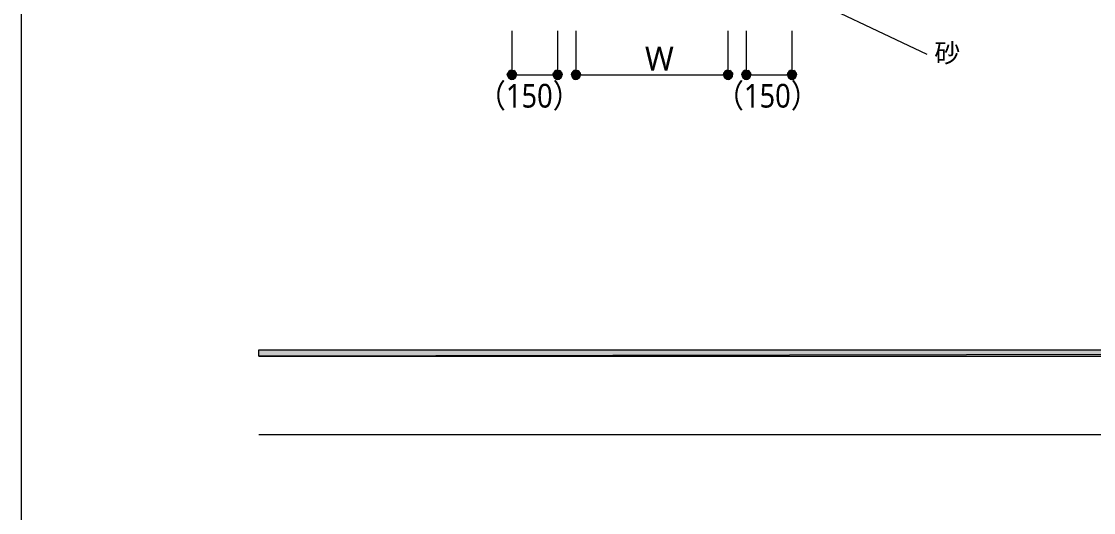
# Model space of a CAD drawing. Header units: millimetres. Extents: x 0 to 420, y 0 to 297.
# Drawn here: x 0.2 to 117.6, y 148.5 to 202.3 of the extents above; entities that cross this region are included whole.
import ezdxf
from ezdxf.enums import TextEntityAlignment as Align

# ---------------------------------------------------------------- set-up
doc = ezdxf.new("R2010")
doc.units = ezdxf.units.MM
doc.styles.add('kst32b', font='NotoSansJP-Variable.ttf')

msp = doc.modelspace()

# ---------------------------------------------------------------- hatches: boundary and pattern name
h = msp.add_hatch(color=7)
h.paths.add_polyline_path([(53.53, 196.81), (53.42, 196.64), (53.89, 196.45), (53.53, 196.81)])
h.paths.add_polyline_path([(53.42, 196.64), (53.89, 196.45), (53.38, 196.45), (53.42, 196.64)])
h.paths.add_polyline_path([(53.89, 196.45), (53.38, 196.45), (53.42, 196.26), (53.89, 196.45)])
h = msp.add_hatch(color=7)
h.paths.add_polyline_path([(53.42, 196.26), (53.53, 196.09), (53.89, 196.45), (53.42, 196.26)])
h.paths.add_polyline_path([(53.53, 196.09), (53.89, 196.45), (53.7, 195.98), (53.53, 196.09)])
h.paths.add_polyline_path([(53.89, 196.45), (53.7, 195.98), (53.89, 195.94), (53.89, 196.45)])
for points in [[(53.7, 196.91), (53.53, 196.81), (53.89, 196.45), (53.7, 196.91)], [(58.7, 196.91), (58.53, 196.81), (58.89, 196.45), (58.7, 196.91)], [(60.68, 196.91), (60.54, 196.81), (60.88, 196.45), (60.68, 196.91)], [(77.36, 196.91), (77.19, 196.81), (77.55, 196.45), (77.36, 196.91)], [(79.35, 196.91), (79.21, 196.81), (79.54, 196.45), (79.35, 196.91)], [(84.35, 196.91), (84.2, 196.81), (84.54, 196.45), (84.35, 196.91)]]:
    msp.add_hatch(color=7).paths.add_polyline_path(points)
h = msp.add_hatch(color=7)
h.paths.add_polyline_path([(54.23, 196.81), (54.08, 196.91), (53.89, 196.45), (54.23, 196.81)])
h.paths.add_polyline_path([(54.08, 196.91), (53.89, 196.45), (53.89, 196.96), (54.08, 196.91)])
h.paths.add_polyline_path([(53.89, 196.45), (53.89, 196.96), (53.7, 196.91), (53.89, 196.45)])
h = msp.add_hatch(color=7)
h.paths.add_polyline_path([(54.36, 196.26), (54.38, 196.45), (53.89, 196.45), (54.36, 196.26)])
h.paths.add_polyline_path([(54.38, 196.45), (53.89, 196.45), (54.36, 196.64), (54.38, 196.45)])
h.paths.add_polyline_path([(53.89, 196.45), (54.36, 196.64), (54.23, 196.81), (53.89, 196.45)])
h = msp.add_hatch(color=7)
h.paths.add_polyline_path([(53.89, 195.94), (54.08, 195.98), (53.89, 196.45), (53.89, 195.94)])
h.paths.add_polyline_path([(54.08, 195.98), (53.89, 196.45), (54.23, 196.09), (54.08, 195.98)])
h.paths.add_polyline_path([(53.89, 196.45), (54.23, 196.09), (54.36, 196.26), (53.89, 196.45)])
h = msp.add_hatch(color=7)
h.paths.add_polyline_path([(58.53, 196.81), (58.42, 196.64), (58.89, 196.45), (58.53, 196.81)])
h.paths.add_polyline_path([(58.42, 196.64), (58.89, 196.45), (58.38, 196.45), (58.42, 196.64)])
h.paths.add_polyline_path([(58.89, 196.45), (58.38, 196.45), (58.42, 196.26), (58.89, 196.45)])
h = msp.add_hatch(color=7)
h.paths.add_polyline_path([(58.42, 196.26), (58.53, 196.09), (58.89, 196.45), (58.42, 196.26)])
h.paths.add_polyline_path([(58.53, 196.09), (58.89, 196.45), (58.7, 195.98), (58.53, 196.09)])
h.paths.add_polyline_path([(58.89, 196.45), (58.7, 195.98), (58.89, 195.94), (58.89, 196.45)])
h = msp.add_hatch(color=7)
h.paths.add_polyline_path([(59.25, 196.81), (59.08, 196.91), (58.89, 196.45), (59.25, 196.81)])
h.paths.add_polyline_path([(59.08, 196.91), (58.89, 196.45), (58.89, 196.96), (59.08, 196.91)])
h.paths.add_polyline_path([(58.89, 196.45), (58.89, 196.96), (58.7, 196.91), (58.89, 196.45)])
h = msp.add_hatch(color=7)
h.paths.add_polyline_path([(59.35, 196.26), (59.39, 196.45), (58.89, 196.45), (59.35, 196.26)])
h.paths.add_polyline_path([(59.39, 196.45), (58.89, 196.45), (59.35, 196.64), (59.39, 196.45)])
h.paths.add_polyline_path([(58.89, 196.45), (59.35, 196.64), (59.25, 196.81), (58.89, 196.45)])
h = msp.add_hatch(color=7)
h.paths.add_polyline_path([(58.89, 195.94), (59.08, 195.98), (58.89, 196.45), (58.89, 195.94)])
h.paths.add_polyline_path([(59.08, 195.98), (58.89, 196.45), (59.25, 196.09), (59.08, 195.98)])
h.paths.add_polyline_path([(58.89, 196.45), (59.25, 196.09), (59.35, 196.26), (58.89, 196.45)])
h = msp.add_hatch(color=7)
h.paths.add_polyline_path([(60.54, 196.81), (60.43, 196.64), (60.88, 196.45), (60.54, 196.81)])
h.paths.add_polyline_path([(60.43, 196.64), (60.88, 196.45), (60.39, 196.45), (60.43, 196.64)])
h.paths.add_polyline_path([(60.88, 196.45), (60.39, 196.45), (60.43, 196.26), (60.88, 196.45)])
h = msp.add_hatch(color=7)
h.paths.add_polyline_path([(60.43, 196.26), (60.54, 196.09), (60.88, 196.45), (60.43, 196.26)])
h.paths.add_polyline_path([(60.54, 196.09), (60.88, 196.45), (60.68, 195.98), (60.54, 196.09)])
h.paths.add_polyline_path([(60.88, 196.45), (60.68, 195.98), (60.88, 195.94), (60.88, 196.45)])
h = msp.add_hatch(color=7)
h.paths.add_polyline_path([(61.24, 196.81), (61.07, 196.91), (60.88, 196.45), (61.24, 196.81)])
h.paths.add_polyline_path([(61.07, 196.91), (60.88, 196.45), (60.88, 196.96), (61.07, 196.91)])
h.paths.add_polyline_path([(60.88, 196.45), (60.88, 196.96), (60.68, 196.91), (60.88, 196.45)])
h = msp.add_hatch(color=7)
h.paths.add_polyline_path([(61.34, 196.26), (61.38, 196.45), (60.88, 196.45), (61.34, 196.26)])
h.paths.add_polyline_path([(61.38, 196.45), (60.88, 196.45), (61.34, 196.64), (61.38, 196.45)])
h.paths.add_polyline_path([(60.88, 196.45), (61.34, 196.64), (61.24, 196.81), (60.88, 196.45)])
h = msp.add_hatch(color=7)
h.paths.add_polyline_path([(60.88, 195.94), (61.07, 195.98), (60.88, 196.45), (60.88, 195.94)])
h.paths.add_polyline_path([(61.07, 195.98), (60.88, 196.45), (61.24, 196.09), (61.07, 195.98)])
h.paths.add_polyline_path([(60.88, 196.45), (61.24, 196.09), (61.34, 196.26), (60.88, 196.45)])
h = msp.add_hatch(color=7)
h.paths.add_polyline_path([(77.19, 196.81), (77.09, 196.64), (77.55, 196.45), (77.19, 196.81)])
h.paths.add_polyline_path([(77.09, 196.64), (77.55, 196.45), (77.05, 196.45), (77.09, 196.64)])
h.paths.add_polyline_path([(77.55, 196.45), (77.05, 196.45), (77.09, 196.26), (77.55, 196.45)])
h = msp.add_hatch(color=7)
h.paths.add_polyline_path([(77.09, 196.26), (77.19, 196.09), (77.55, 196.45), (77.09, 196.26)])
h.paths.add_polyline_path([(77.19, 196.09), (77.55, 196.45), (77.36, 195.98), (77.19, 196.09)])
h.paths.add_polyline_path([(77.55, 196.45), (77.36, 195.98), (77.55, 195.94), (77.55, 196.45)])
h = msp.add_hatch(color=7)
h.paths.add_polyline_path([(77.89, 196.81), (77.75, 196.91), (77.55, 196.45), (77.89, 196.81)])
h.paths.add_polyline_path([(77.75, 196.91), (77.55, 196.45), (77.55, 196.96), (77.75, 196.91)])
h.paths.add_polyline_path([(77.55, 196.45), (77.55, 196.96), (77.36, 196.91), (77.55, 196.45)])
h = msp.add_hatch(color=7)
h.paths.add_polyline_path([(78.02, 196.26), (78.04, 196.45), (77.55, 196.45), (78.02, 196.26)])
h.paths.add_polyline_path([(78.04, 196.45), (77.55, 196.45), (78.02, 196.64), (78.04, 196.45)])
h.paths.add_polyline_path([(77.55, 196.45), (78.02, 196.64), (77.89, 196.81), (77.55, 196.45)])
h = msp.add_hatch(color=7)
h.paths.add_polyline_path([(77.55, 195.94), (77.75, 195.98), (77.55, 196.45), (77.55, 195.94)])
h.paths.add_polyline_path([(77.75, 195.98), (77.55, 196.45), (77.89, 196.09), (77.75, 195.98)])
h.paths.add_polyline_path([(77.55, 196.45), (77.89, 196.09), (78.02, 196.26), (77.55, 196.45)])
h = msp.add_hatch(color=7)
h.paths.add_polyline_path([(79.21, 196.81), (79.08, 196.64), (79.54, 196.45), (79.21, 196.81)])
h.paths.add_polyline_path([(79.08, 196.64), (79.54, 196.45), (79.06, 196.45), (79.08, 196.64)])
h.paths.add_polyline_path([(79.54, 196.45), (79.06, 196.45), (79.08, 196.26), (79.54, 196.45)])
h = msp.add_hatch(color=7)
h.paths.add_polyline_path([(79.08, 196.26), (79.21, 196.09), (79.54, 196.45), (79.08, 196.26)])
h.paths.add_polyline_path([(79.21, 196.09), (79.54, 196.45), (79.35, 195.98), (79.21, 196.09)])
h.paths.add_polyline_path([(79.54, 196.45), (79.35, 195.98), (79.54, 195.94), (79.54, 196.45)])
h = msp.add_hatch(color=7)
h.paths.add_polyline_path([(79.9, 196.81), (79.73, 196.91), (79.54, 196.45), (79.9, 196.81)])
h.paths.add_polyline_path([(79.73, 196.91), (79.54, 196.45), (79.54, 196.96), (79.73, 196.91)])
h.paths.add_polyline_path([(79.54, 196.45), (79.54, 196.96), (79.35, 196.91), (79.54, 196.45)])
h = msp.add_hatch(color=7)
h.paths.add_polyline_path([(80.01, 196.26), (80.05, 196.45), (79.54, 196.45), (80.01, 196.26)])
h.paths.add_polyline_path([(80.05, 196.45), (79.54, 196.45), (80.01, 196.64), (80.05, 196.45)])
h.paths.add_polyline_path([(79.54, 196.45), (80.01, 196.64), (79.9, 196.81), (79.54, 196.45)])
h = msp.add_hatch(color=7)
h.paths.add_polyline_path([(79.54, 195.94), (79.73, 195.98), (79.54, 196.45), (79.54, 195.94)])
h.paths.add_polyline_path([(79.73, 195.98), (79.54, 196.45), (79.9, 196.09), (79.73, 195.98)])
h.paths.add_polyline_path([(79.54, 196.45), (79.9, 196.09), (80.01, 196.26), (79.54, 196.45)])
h = msp.add_hatch(color=7)
h.paths.add_polyline_path([(84.2, 196.81), (84.1, 196.64), (84.54, 196.45), (84.2, 196.81)])
h.paths.add_polyline_path([(84.1, 196.64), (84.54, 196.45), (84.05, 196.45), (84.1, 196.64)])
h.paths.add_polyline_path([(84.54, 196.45), (84.05, 196.45), (84.1, 196.26), (84.54, 196.45)])
h = msp.add_hatch(color=7)
h.paths.add_polyline_path([(84.1, 196.26), (84.2, 196.09), (84.54, 196.45), (84.1, 196.26)])
h.paths.add_polyline_path([(84.2, 196.09), (84.54, 196.45), (84.35, 195.98), (84.2, 196.09)])
h.paths.add_polyline_path([(84.54, 196.45), (84.35, 195.98), (84.54, 195.94), (84.54, 196.45)])
h = msp.add_hatch(color=7)
h.paths.add_polyline_path([(84.9, 196.81), (84.75, 196.91), (84.54, 196.45), (84.9, 196.81)])
h.paths.add_polyline_path([(84.75, 196.91), (84.54, 196.45), (84.54, 196.96), (84.75, 196.91)])
h.paths.add_polyline_path([(84.54, 196.45), (84.54, 196.96), (84.35, 196.91), (84.54, 196.45)])
h = msp.add_hatch(color=7)
h.paths.add_polyline_path([(85.01, 196.26), (85.05, 196.45), (84.54, 196.45), (85.01, 196.26)])
h.paths.add_polyline_path([(85.05, 196.45), (84.54, 196.45), (85.01, 196.64), (85.05, 196.45)])
h.paths.add_polyline_path([(84.54, 196.45), (85.01, 196.64), (84.9, 196.81), (84.54, 196.45)])
h = msp.add_hatch(color=7)
h.paths.add_polyline_path([(84.54, 195.94), (84.75, 195.98), (84.54, 196.45), (84.54, 195.94)])
h.paths.add_polyline_path([(84.75, 195.98), (84.54, 196.45), (84.9, 196.09), (84.75, 195.98)])
h.paths.add_polyline_path([(84.54, 196.45), (84.9, 196.09), (85.01, 196.26), (84.54, 196.45)])
h = msp.add_hatch(color=7)
h.paths.add_polyline_path([(394.17, 165.63), (394.17, 166.33), (26.18, 165.63), (394.17, 165.63)])
h.paths.add_polyline_path([(394.17, 166.33), (26.18, 165.63), (26.18, 166.33), (394.17, 166.33)])

# ---------------------------------------------------------------- linework, layer by layer
at = {"lineweight": 13}
msp.add_lwpolyline([(0.19, 0), (0.19, 296.97), (420.16, 296.97), (420.16, 0)], close=True, dxfattribs=at)
for points in [[(83.71, 206.12), (99.29, 198.71)], [(53.89, 201.27), (53.89, 196.45)], [(58.89, 201.27), (58.89, 196.45)], [(60.88, 201.27), (60.88, 196.45), (77.55, 196.45), (77.55, 201.27)], [(79.54, 201.27), (79.54, 196.45)], [(84.54, 201.27), (84.54, 196.45)], [(53.89, 196.45), (58.89, 196.45)], [(79.54, 196.45), (84.54, 196.45)], [(394.17, 156.99), (26.18, 156.99)]]:
    msp.add_lwpolyline(points, dxfattribs=at)
at = {"lineweight": 0}
for points in [[(53.42, 196.64), (53.89, 196.45), (53.38, 196.45)], [(53.89, 196.45), (53.38, 196.45), (53.42, 196.26)], [(53.53, 196.81), (53.42, 196.64), (53.89, 196.45)], [(53.42, 196.26), (53.53, 196.09), (53.89, 196.45)], [(53.7, 196.91), (53.53, 196.81), (53.89, 196.45)], [(53.53, 196.09), (53.89, 196.45), (53.7, 195.98)], [(53.89, 196.45), (53.89, 196.96), (53.7, 196.91)], [(53.89, 196.45), (53.7, 195.98), (53.89, 195.94)], [(54.08, 196.91), (53.89, 196.45), (53.89, 196.96)], [(54.23, 196.81), (54.08, 196.91), (53.89, 196.45)], [(53.89, 196.45), (54.36, 196.64), (54.23, 196.81)], [(54.38, 196.45), (53.89, 196.45), (54.36, 196.64)], [(53.89, 195.94), (54.08, 195.98), (53.89, 196.45)], [(54.08, 195.98), (53.89, 196.45), (54.23, 196.09)], [(53.89, 196.45), (54.23, 196.09), (54.36, 196.26)], [(54.36, 196.26), (54.38, 196.45), (53.89, 196.45)], [(58.42, 196.64), (58.89, 196.45), (58.38, 196.45)], [(58.89, 196.45), (58.38, 196.45), (58.42, 196.26)], [(58.53, 196.81), (58.42, 196.64), (58.89, 196.45)], [(58.42, 196.26), (58.53, 196.09), (58.89, 196.45)], [(58.7, 196.91), (58.53, 196.81), (58.89, 196.45)], [(58.53, 196.09), (58.89, 196.45), (58.7, 195.98)], [(58.89, 196.45), (58.89, 196.96), (58.7, 196.91)], [(58.89, 196.45), (58.7, 195.98), (58.89, 195.94)], [(59.08, 196.91), (58.89, 196.45), (58.89, 196.96)], [(59.25, 196.81), (59.08, 196.91), (58.89, 196.45)], [(58.89, 196.45), (59.35, 196.64), (59.25, 196.81)], [(59.39, 196.45), (58.89, 196.45), (59.35, 196.64)], [(58.89, 195.94), (59.08, 195.98), (58.89, 196.45)], [(59.08, 195.98), (58.89, 196.45), (59.25, 196.09)], [(58.89, 196.45), (59.25, 196.09), (59.35, 196.26)], [(59.35, 196.26), (59.39, 196.45), (58.89, 196.45)], [(60.43, 196.64), (60.88, 196.45), (60.39, 196.45)], [(60.88, 196.45), (60.39, 196.45), (60.43, 196.26)], [(60.54, 196.81), (60.43, 196.64), (60.88, 196.45)], [(60.43, 196.26), (60.54, 196.09), (60.88, 196.45)], [(60.68, 196.91), (60.54, 196.81), (60.88, 196.45)], [(60.54, 196.09), (60.88, 196.45), (60.68, 195.98)], [(60.88, 196.45), (60.88, 196.96), (60.68, 196.91)], [(60.88, 196.45), (60.68, 195.98), (60.88, 195.94)], [(61.07, 196.91), (60.88, 196.45), (60.88, 196.96)], [(61.24, 196.81), (61.07, 196.91), (60.88, 196.45)], [(60.88, 196.45), (61.34, 196.64), (61.24, 196.81)], [(61.38, 196.45), (60.88, 196.45), (61.34, 196.64)], [(60.88, 195.94), (61.07, 195.98), (60.88, 196.45)], [(61.07, 195.98), (60.88, 196.45), (61.24, 196.09)], [(60.88, 196.45), (61.24, 196.09), (61.34, 196.26)], [(61.34, 196.26), (61.38, 196.45), (60.88, 196.45)], [(77.09, 196.64), (77.55, 196.45), (77.05, 196.45)], [(77.55, 196.45), (77.05, 196.45), (77.09, 196.26)], [(77.19, 196.81), (77.09, 196.64), (77.55, 196.45)], [(77.09, 196.26), (77.19, 196.09), (77.55, 196.45)], [(77.36, 196.91), (77.19, 196.81), (77.55, 196.45)], [(77.19, 196.09), (77.55, 196.45), (77.36, 195.98)], [(77.55, 196.45), (77.55, 196.96), (77.36, 196.91)], [(77.55, 196.45), (77.36, 195.98), (77.55, 195.94)], [(77.75, 196.91), (77.55, 196.45), (77.55, 196.96)], [(77.89, 196.81), (77.75, 196.91), (77.55, 196.45)], [(77.55, 196.45), (78.02, 196.64), (77.89, 196.81)], [(78.04, 196.45), (77.55, 196.45), (78.02, 196.64)], [(77.55, 195.94), (77.75, 195.98), (77.55, 196.45)], [(77.75, 195.98), (77.55, 196.45), (77.89, 196.09)], [(77.55, 196.45), (77.89, 196.09), (78.02, 196.26)], [(78.02, 196.26), (78.04, 196.45), (77.55, 196.45)], [(79.08, 196.64), (79.54, 196.45), (79.06, 196.45)], [(79.54, 196.45), (79.06, 196.45), (79.08, 196.26)], [(79.21, 196.81), (79.08, 196.64), (79.54, 196.45)], [(79.08, 196.26), (79.21, 196.09), (79.54, 196.45)], [(79.35, 196.91), (79.21, 196.81), (79.54, 196.45)], [(79.21, 196.09), (79.54, 196.45), (79.35, 195.98)], [(79.54, 196.45), (79.54, 196.96), (79.35, 196.91)], [(79.54, 196.45), (79.35, 195.98), (79.54, 195.94)], [(79.73, 196.91), (79.54, 196.45), (79.54, 196.96)], [(79.9, 196.81), (79.73, 196.91), (79.54, 196.45)], [(79.54, 196.45), (80.01, 196.64), (79.9, 196.81)], [(80.05, 196.45), (79.54, 196.45), (80.01, 196.64)], [(79.54, 195.94), (79.73, 195.98), (79.54, 196.45)], [(79.73, 195.98), (79.54, 196.45), (79.9, 196.09)], [(79.54, 196.45), (79.9, 196.09), (80.01, 196.26)], [(80.01, 196.26), (80.05, 196.45), (79.54, 196.45)], [(84.1, 196.64), (84.54, 196.45), (84.05, 196.45)], [(84.54, 196.45), (84.05, 196.45), (84.1, 196.26)], [(84.2, 196.81), (84.1, 196.64), (84.54, 196.45)], [(84.1, 196.26), (84.2, 196.09), (84.54, 196.45)], [(84.35, 196.91), (84.2, 196.81), (84.54, 196.45)], [(84.2, 196.09), (84.54, 196.45), (84.35, 195.98)], [(84.54, 196.45), (84.54, 196.96), (84.35, 196.91)], [(84.54, 196.45), (84.35, 195.98), (84.54, 195.94)], [(84.75, 196.91), (84.54, 196.45), (84.54, 196.96)], [(84.9, 196.81), (84.75, 196.91), (84.54, 196.45)], [(84.54, 196.45), (85.01, 196.64), (84.9, 196.81)], [(85.05, 196.45), (84.54, 196.45), (85.01, 196.64)], [(84.54, 195.94), (84.75, 195.98), (84.54, 196.45)], [(84.75, 195.98), (84.54, 196.45), (84.9, 196.09)], [(84.54, 196.45), (84.9, 196.09), (85.01, 196.26)], [(85.01, 196.26), (85.05, 196.45), (84.54, 196.45)], [(394.17, 165.63), (394.17, 166.33), (26.18, 165.63)], [(394.17, 166.33), (26.18, 165.63), (26.18, 166.33)]]:
    msp.add_lwpolyline(points, close=True, dxfattribs=at)

# ---------------------------------------------------------------- texts
at = {"style": 'kst32b'}
for s, height, p in [('砂', 2.08, (100.12, 197.8)), ('W', 2.6, (68.45, 196.91))]:
    msp.add_text(s, height=height, dxfattribs=at).set_placement(p)
for p, p2 in [((50.1, 192.85), (61.47, 192.85)), ((76.16, 192.85), (87.53, 192.85))]:
    msp.add_text('（150）', height=2.599, dxfattribs=at).set_placement(p, p2, align=Align.FIT)

doc.saveas('drawing.dxf')
